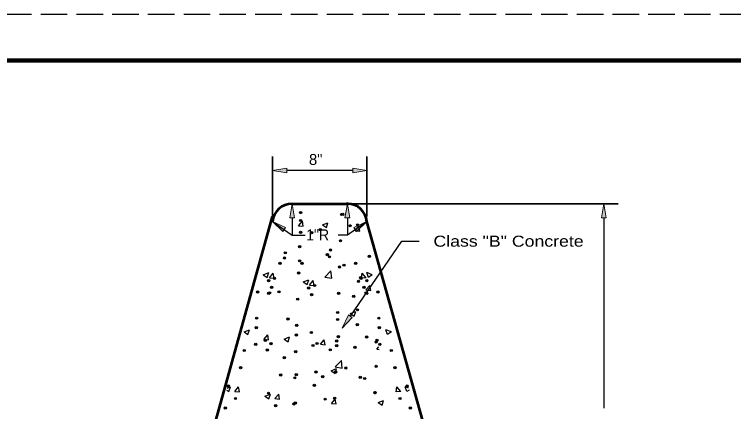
# Model space of a CAD drawing. Extents: x 32.6 to 67.9, y 27.2 to 49.
# Drawn here: x 48.17 to 55.98, y 44.65 to 48.96 of the extents above; entities that cross this region are included whole.
import ezdxf

# ---------------------------------------------------------------- set-up
doc = ezdxf.new("R2010")
doc.units = 0
doc.header["$LTSCALE"] = 0.048
doc.header["$PDMODE"] = 32
doc.header["$PDSIZE"] = 0.024
doc.linetypes.add('LONG_DASHED', pattern=[7.5, 6, -1.5])
for name, color, linetype, lineweight in [('1', 7, 'Continuous', 25), ('3', 7, 'Continuous', 25), ('6', 7, 'Continuous', 13)]:
    doc.layers.add(name, color=color, linetype=linetype, lineweight=lineweight)

msp = doc.modelspace()

# ---------------------------------------------------------------- hatches: boundary and pattern name
at = {"layer": '1'}
for points in [[(51.125, 47.24025), (51.125, 47.29158), (50.97117, 47.266), (50.97117, 47.266)], [(51.84192, 47.24025), (51.84192, 47.29158), (51.99583, 47.266), (51.99583, 47.266)], [(54.59475, 46.75208), (54.54342, 46.75208), (54.56908, 46.906), (54.56908, 46.906)]]:
    msp.add_hatch(color=256, dxfattribs=at).paths.add_polyline_path(points)
at = {"layer": '3'}
for points in [[(51.15825, 46.75208), (51.20958, 46.75208), (51.18392, 46.906), (51.18392, 46.906)], [(51.80867, 46.75208), (51.75742, 46.75208), (51.78308, 46.906), (51.78308, 46.906)], [(51.08367, 46.60442), (51.11267, 46.64675), (50.97117, 46.7125), (50.97117, 46.7125)], [(51.88333, 46.60442), (51.85442, 46.64675), (51.99583, 46.7125), (51.99583, 46.7125)], [(51.83692, 45.66917), (51.79458, 45.69825), (51.72858, 45.55683), (51.72858, 45.55683)]]:
    msp.add_hatch(color=256, dxfattribs=at).paths.add_polyline_path(points)

# ---------------------------------------------------------------- linework, layer by layer
at = {"layer": '1', "linetype": 'LONG_DASHED'}
msp.add_line((67.75467, 48.96025), (32.55467, 48.96025), dxfattribs=at)
at = {"layer": '1', "lineweight": 158}
msp.add_line((67.67133, 48.46025), (35.17133, 48.46025), dxfattribs=at)
at = {"layer": '1', "lineweight": 35}
for p, q in [((50.97117, 46.76592), (50.97117, 47.41983)), ((51.99583, 46.76592), (51.99583, 47.41983)), ((51.83658, 46.906), (54.723, 46.906))]:
    msp.add_line(p, q, dxfattribs=at)
at = {"layer": '1'}
for p, q in [((51.842, 47.266), (51.125, 47.266)), ((51.2535, 46.66617), (51.29475, 46.71525)), ((51.30467, 46.66158), (51.29475, 46.71525)), ((51.51283, 46.67692), (51.57275, 46.69992)), ((51.55542, 46.64825), (51.57275, 46.69992)), ((54.56908, 46.75208), (54.56908, 44.68833)), ((51.2535, 46.66617), (51.30458, 46.66158)), ((51.51283, 46.67692), (51.55542, 46.64825)), ((51.86675, 46.61242), (51.908, 46.66158)), ((51.91792, 46.608), (51.908, 46.66158)), ((51.86675, 46.61242), (51.91792, 46.608)), ((52.02325, 46.33267), (52.03158, 46.33592)), ((52.02325, 46.33267), (52.0325, 46.32642)), ((50.86967, 46.13517), (50.9295, 46.15825)), ((50.91217, 46.1065), (50.9295, 46.15825)), ((51.53883, 46.10892), (51.6055, 46.17842)), ((51.615, 46.09725), (51.6055, 46.17842)), ((52.05383, 46.13517), (51.994, 46.15825)), ((52.01133, 46.1065), (51.994, 46.15825)), ((50.86967, 46.13517), (50.91217, 46.1065)), ((50.93692, 46.10142), (50.97817, 46.1505)), ((50.93692, 46.10142), (50.98817, 46.09692)), ((50.98817, 46.09692), (50.97817, 46.1505)), ((51.30483, 46.05683), (51.36467, 46.07992)), ((51.34733, 46.02817), (51.36467, 46.07992)), ((51.53883, 46.10892), (51.615, 46.09725)), ((51.93533, 46.09692), (51.94533, 46.1505)), ((51.98658, 46.10142), (51.93533, 46.09692)), ((51.98658, 46.10142), (51.94533, 46.1505)), ((52.05383, 46.13517), (52.01133, 46.1065)), ((51.30483, 46.05683), (51.34733, 46.02817)), ((51.37208, 46.02308), (51.41333, 46.07217)), ((51.37208, 46.02308), (51.42333, 46.01858)), ((51.42333, 46.01858), (51.41333, 46.07217)), ((51.98542, 45.96942), (52.02667, 46.0185)), ((52.03658, 45.96483), (52.02667, 46.0185)), ((51.98542, 45.96942), (52.03658, 45.96483)), ((51.81517, 45.71267), (51.87508, 45.73567)), ((51.81517, 45.71267), (51.85775, 45.684)), ((51.85775, 45.684), (51.87508, 45.73558)), ((50.66158, 45.51525), (50.72142, 45.53817)), ((50.70408, 45.48658), (50.7215, 45.53817)), ((52.21942, 45.48658), (52.202, 45.53817)), ((52.26192, 45.51525), (52.20208, 45.53817)), ((50.66158, 45.51525), (50.70408, 45.48658)), ((50.87758, 45.4335), (50.91883, 45.48267)), ((50.92867, 45.429), (50.91883, 45.48267)), ((51.09675, 45.43692), (51.15658, 45.45983)), ((51.13925, 45.40825), (51.15667, 45.45983)), ((52.26192, 45.51525), (52.21942, 45.48658)), ((50.87758, 45.4335), (50.92858, 45.42908)), ((51.09675, 45.43692), (51.13925, 45.40825)), ((51.49075, 45.37983), (51.532, 45.429)), ((51.49075, 45.37983), (51.54192, 45.3755)), ((51.54192, 45.37542), (51.532, 45.429)), ((52.104, 45.32625), (52.12517, 45.35133)), ((52.104, 45.32625), (52.12767, 45.32417)), ((51.65217, 45.13467), (51.71883, 45.204)), ((51.72825, 45.12275), (51.71883, 45.204)), ((51.60717, 45.09267), (51.667, 45.11567)), ((51.60717, 45.09267), (51.64967, 45.064)), ((51.64967, 45.064), (51.667, 45.11567)), ((51.65217, 45.13467), (51.72825, 45.12275)), ((50.47675, 44.90408), (50.5135, 44.91817)), ((50.49608, 44.86658), (50.5135, 44.91817)), ((50.561, 44.86875), (50.60225, 44.91783)), ((50.61208, 44.86425), (50.60225, 44.91783)), ((52.31142, 44.86425), (52.32125, 44.91783)), ((52.3625, 44.86875), (52.32125, 44.91783)), ((52.42742, 44.86658), (52.41, 44.91817)), ((52.44675, 44.90408), (52.41, 44.91817)), ((50.47092, 44.88358), (50.49608, 44.86658)), ((50.561, 44.86875), (50.61208, 44.86425)), ((50.88875, 44.81692), (50.94867, 44.83983)), ((50.93125, 44.78825), (50.94867, 44.83983)), ((50.99617, 44.79042), (51.03742, 44.8395)), ((51.04725, 44.78592), (51.03742, 44.8395)), ((52.3625, 44.86875), (52.31142, 44.86425)), ((52.45258, 44.88358), (52.42742, 44.86658)), ((50.88875, 44.81692), (50.93125, 44.78825)), ((50.99617, 44.79042), (51.04725, 44.78592)), ((51.60933, 44.73675), (51.65058, 44.78583)), ((51.66058, 44.73225), (51.65058, 44.78583)), ((52.1175, 44.7485), (52.17733, 44.77133)), ((52.1175, 44.7485), (52.16008, 44.71975)), ((52.16008, 44.71975), (52.17733, 44.77133)), ((51.60933, 44.73675), (51.66058, 44.73225))]:
    msp.add_line(p, q, dxfattribs=at)
at = {"layer": '1', "lineweight": 53}
for p, q in [((51.18392, 46.906), (51.78308, 46.906)), ((49.73658, 42.34042), (50.97117, 46.76592)), ((53.23042, 42.32083), (51.99583, 46.7125))]:
    msp.add_line(p, q, dxfattribs=at)
at = {"layer": '1', "lineweight": 13}
for points in [[(51.125, 47.24025), (51.125, 47.29158), (50.97117, 47.266), (50.97117, 47.266)], [(51.84192, 47.24025), (51.84192, 47.29158), (51.99583, 47.266), (51.99583, 47.266)], [(54.59475, 46.75208), (54.54342, 46.75208), (54.56908, 46.906), (54.56908, 46.906)]]:
    msp.add_lwpolyline(points, close=True, dxfattribs=at)
at = {"layer": '1', "lineweight": 53}
for centre, start, end in [((51.18396, 46.69228), 90, 174.57481), ((51.78303, 46.69228), 5.42519, 90)]:
    msp.add_arc(centre, 0.21375, start, end, dxfattribs=at)
at = {"layer": '1'}
for p in [(51.27592, 46.80975), (51.71917, 46.78817), (51.73242, 46.79042), (51.27517, 46.72408), (51.48983, 46.62367), (51.81358, 46.66625), (51.8935, 46.6765), (51.27583, 46.5955), (51.39483, 46.59092), (51.70883, 46.5035), (51.26475, 46.43942), (51.59975, 46.40317), (51.10108, 46.31758), (51.10942, 46.37283), (51.56583, 46.35358), (51.58875, 46.329), (52.02233, 46.33425), (51.05083, 46.25833), (51.26492, 46.28642), (51.28967, 46.25792), (51.69842, 46.21892), (51.74608, 46.23867), (51.87267, 46.25833), (51.25442, 46.15475), (50.92867, 46.07017), (50.99242, 46.09675), (51.90375, 46.06292), (51.92625, 46.104), (51.93108, 46.09675), (51.99483, 46.07017), (50.9605, 45.99725), (51.36383, 45.99183), (51.42758, 46.01842), (51.963, 45.99725), (50.80875, 45.9485), (50.929, 45.93275), (50.93942, 45.93817), (51.04, 45.94917), (51.39567, 45.91892), (51.68808, 45.93425), (51.98408, 45.93817), (51.9945, 45.93275), (52.11475, 45.9485), (51.24392, 45.87017), (51.85217, 45.89967), (51.89283, 45.75392), (51.67892, 45.72567), (50.79842, 45.66392), (51.13892, 45.65467), (51.67767, 45.64967), (51.891, 45.59383), (52.12508, 45.66392), (50.79417, 45.56033), (51.23358, 45.58558), (52.12933, 45.56033), (51.22933, 45.482), (51.39242, 45.50825), (51.68558, 45.46275), (51.99183, 45.45933), (50.78792, 45.37925), (50.89367, 45.42258), (50.95308, 45.3865), (51.40958, 45.36717), (51.454, 45.38842), (51.66725, 45.365), (51.66792, 45.41675), (52.09583, 45.40608), (52.10625, 45.42525), (52.13558, 45.37925), (50.66342, 45.31325), (50.91392, 45.31742), (51.22308, 45.30092), (51.59717, 45.3205), (51.86592, 45.34783), (52.26008, 45.31325), (51.09858, 45.23492), (50.624, 45.12575), (52.09583, 45.14058), (52.2995, 45.12575), (51.05917, 45.04742), (51.229, 45.05125), (51.44308, 45.0795), (51.65683, 45.08042), (51.76683, 45.12208), (51.21275, 45.01633), (51.51558, 45.02817), (51.92375, 45.02125), (51.97192, 45.00883), (50.49133, 44.92842), (51.42517, 44.93567), (52.43217, 44.92842), (50.9265, 44.85008), (52.08192, 44.856), (52.08542, 44.856), (50.56892, 44.79233), (51.21817, 44.74225), (51.54192, 44.78492), (51.64642, 44.79583), (52.35458, 44.79233), (50.45742, 44.68883), (51.00408, 44.714), (51.20242, 44.73167), (52.46608, 44.68883)]:
    msp.add_point(p, dxfattribs=at)
at = {"layer": '3'}
for p, q in [((50.97117, 46.7125), (51.18392, 46.56308)), ((51.18392, 46.75208), (51.18392, 46.56308)), ((51.78308, 46.75208), (51.78308, 46.56308)), ((51.99583, 46.7125), (51.78308, 46.56308)), ((51.18392, 46.56308), (51.32592, 46.56308)), ((51.78308, 46.56308), (51.68217, 46.56308)), ((51.81575, 45.68375), (52.376, 46.49917)), ((52.376, 46.49917), (52.56408, 46.49917))]:
    msp.add_line(p, q, dxfattribs=at)
at = {"layer": '3', "lineweight": 13}
for points in [[(51.15825, 46.75208), (51.20958, 46.75208), (51.18392, 46.906), (51.18392, 46.906)], [(51.80867, 46.75208), (51.75742, 46.75208), (51.78308, 46.906), (51.78308, 46.906)], [(51.08367, 46.60442), (51.11267, 46.64675), (50.97117, 46.7125), (50.97117, 46.7125)], [(51.88333, 46.60442), (51.85442, 46.64675), (51.99583, 46.7125), (51.99583, 46.7125)], [(51.83692, 45.66917), (51.79458, 45.69825), (51.72858, 45.55683), (51.72858, 45.55683)]]:
    msp.add_lwpolyline(points, close=True, dxfattribs=at)
at = {"layer": '6'}
for p, q in [((50.97117, 47.266), (50.97125, 47.266)), ((50.97117, 46.7125), (50.97125, 46.7125)), ((51.99583, 46.7125), (51.99592, 46.7125))]:
    msp.add_line(p, q, dxfattribs=at)
msp.add_point((51.78317, 46.906), dxfattribs=at)

# ---------------------------------------------------------------- texts
at = {"layer": '1'}
msp.add_text('8"', height=0.1197, dxfattribs=at).set_placement((51.36658, 47.32583))
at = {"layer": '3'}
for s, width, p in [('1"R', 0.95, (51.3365, 46.50783)), ('Class "B" Concrete', 1.2, (52.71792, 46.43933))]:
    msp.add_text(s, height=0.1197, dxfattribs=dict(at, width=width)).set_placement(p)

doc.saveas('drawing.dxf')
